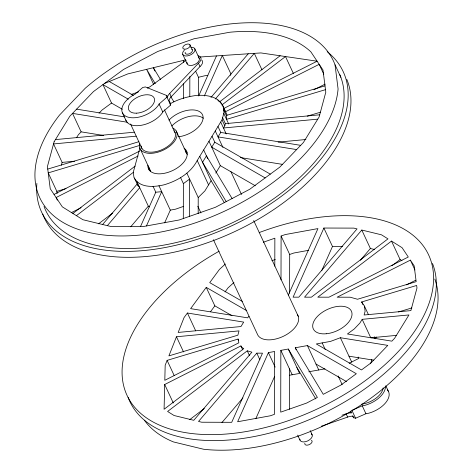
<?xml version="1.0" encoding="UTF-8"?>
<svg xmlns="http://www.w3.org/2000/svg" width="473" height="473" viewBox="0 0 473 473"><rect width="100%" height="100%" fill="white"/><g stroke="black" fill="none" stroke-linecap="round" stroke-linejoin="round"><path stroke-width="0.71" d="M183.311 218.526L183.382 183.607L180.621 177.677M183.565 98.479L183.595 83.81M183.642 62.542L183.648 60.343M189.543 216.344L189.62 179.072L183.382 183.607M189.797 96.427L189.839 76.525M198.181 213.613L198.217 197.531L186.859 173.142M198.435 95.717L198.471 77.288L195.71 71.358M274.801 266.222L274.86 238.197L263.29 242.247M280.85 350.369L280.72 412.143L306.587 403.085L317.395 397.415L288.282 349.027L280.85 350.369L292.213 374.764M281.003 279.862L281.098 236.015L285.272 234.549L317.957 228.589L288.364 295.046M289.364 409.275L289.446 368.828M289.606 293.207L289.689 254.474L281.098 236.015M164.699 384.519L164.078 409.263L243.761 348.625L241.969 347.507L240.917 345.923L164.699 384.519L173.295 402.978M166.945 97.172L159.07 104.036L158.49 105.118A21.013 11.701 -25 0 1 126.829 116.725A21.013 11.701 -25 0 1 133.481 94.961L134.965 94.245L142.84 87.387A8.756 4.878 -25 0 0 145.317 86.92L166.792 95.552L166.75 95.972A8.756 4.878 -25 0 0 166.945 97.172L170.629 105.083L162.753 111.947L162.174 113.029A21.013 11.701 -25 0 1 141.794 125.209A21.013 11.701 -25 0 1 125.806 119.971M61.36 165.219L62.123 162.393L53.526 143.934L136.135 136.189M139.973 147.736L133.291 172.178L133.948 177.399C139.5 188.337 154.157 187.213 164.279 184.76C177.523 180.81 190.678 173.148 197.217 160.513L222.044 119.852L223.966 112.728L223.161 106.33C218.556 96.267 206.139 94.712 196.319 95.434C187.125 96.711 178.014 99.224 169.955 103.912M317.761 119.149L223.457 127.994L224.805 125.788L225.385 123.654L222.617 117.718M375.633 338.769L376.13 336.93M167.117 360.373L165.183 365.257L164.805 380.304L238.841 342.813L238.079 339.07L167.117 360.373L174.182 375.538M176.464 336.758L168.896 355.885L237.86 335.18L239.019 330.887L176.464 336.758L183.524 351.924M140.522 226.508L155.788 192.221L153.027 186.291M198.666 95.93L216.48 55.903M146.447 225.952L161.713 191.666L155.788 192.221M204.318 95.978L222.334 55.512L230.93 73.971L230.327 75.319M164.622 222.901L170.31 210.124L158.952 185.735M268.41 352.616L237.629 421.756L270.308 415.791L274.488 414.33L274.624 351.492L268.41 352.616L275.168 367.119M323.881 228.033L293.094 297.168L298.806 297.174L357.05 228.891L353.869 228.116L323.881 228.033L332.478 246.492L321.717 270.657M255.787 418.735L274.618 376.443M212.022 136.271L214.783 142.202L211.738 147.192L265.146 177.919M217.982 126.504L220.749 132.434L218.023 136.892L296.618 149.586M198.217 197.531L204.88 190.921L211.129 180.721L199.772 156.327M215.789 173.1L220.329 165.651L208.971 141.261M76.52 137.767L78.412 134.693L81.137 131.849L103.67 135.491M362.176 319.334L359.835 323.142L354.265 328.948L347.442 333.973L391.863 341.151L394.588 338.307L408.944 314.947L362.176 319.334L370.773 337.793L396.344 335.392M187.403 313.02L184.056 317.572L178.173 332.436L240.952 326.547L243.684 322.107L187.403 313.02L195.692 330.816M246.776 310.702L206.24 287.383L190.619 308.644L247.533 317.838L248.993 316.307M210.497 311.748L214.837 305.842L206.24 287.383M225.059 291.93L228.01 287.921L233.964 282.464M102.606 224.498L137.152 183.997L139.718 187.704L107.353 225.651M210.958 97.473L248.224 53.78M215.363 99.017L254.303 53.372L261.977 69.85M130.708 226.809L148.315 206.163L136.957 181.768M256.792 353.148L198.53 421.455L201.717 422.223L231.705 422.312L262.491 353.165L256.792 353.148L259.866 359.74M361.798 230.044L304.535 297.174L311.364 297.18L387.978 238.871L381.504 234.821L361.798 230.044L370.394 248.502L374.616 249.525M221.932 422.555L242.945 397.923M360.373 260.251L370.394 248.502M166.792 95.552L167.525 97.136A8.756 4.878 -25 0 1 169.712 93.435L198.471 63.258A8.408 4.683 -25 0 0 198.063 55.731M170.629 105.083A8.756 4.878 -25 0 1 170.475 103.445L169.062 100.412A8.756 4.878 -25 0 1 171.25 96.734L200.008 66.557A8.408 4.683 -25 0 0 201.764 60.047M99.011 113.218L102.079 110.02L111.533 103.061L122.318 109.269M225.367 264.005L219.413 269.456L209.722 282.641L242.294 301.378M72.901 213.465L135.142 166.094M219.454 101.937L280.134 55.761M76.425 215.664L133.445 172.273M221.813 105.024L285.509 56.553L293.491 73.693M98.538 223.835L112.651 213.098M247.284 350.83L167.602 411.469L174.082 415.519L193.782 420.302L251.89 352.178L247.284 350.83L249.437 355.442M391.502 241.076L317.779 297.18L328.948 297.186L408.288 257.01L402.074 247.686L391.502 241.076L400.099 259.535L401.967 260.706M189.673 419.675L204.324 408.524M391.91 265.773L400.099 259.535M186.185 60.284L150.81 86.169A8.756 4.878 -25 0 1 147.31 88.073M340.383 337.728L330.592 341.376L316.325 343.966L361.467 369.939L370.921 362.98L387.795 345.385L340.383 337.728L351.741 362.123M54.04 194.421L139.458 151.165M224.149 108.282L317.111 61.206L260.913 52.929L199.955 57.014M138.14 155.995L56.116 197.531L57.339 200.168M71.269 212.667L81.114 207.682M313.936 89.787L325.14 84.111M410.363 260.12L337.148 297.192L350.257 297.215L357.505 299.261L416.175 281.654L414.171 265.832L410.363 260.12L414.969 270.006M406.538 284.864L415.69 280.235M385.465 386.015A21.013 11.701 -25 0 1 363.749 405.621L362.247 405.828L351.888 410.333L355.572 418.244L365.931 413.739L367.432 413.532A21.013 11.701 -25 0 0 385.554 402.872A21.013 11.701 -25 0 0 387.269 389.77M104.427 83.508L127.852 73.894L185.723 59.84M131.139 94.529L138.53 91.851M183.518 206.394L175.637 209.155L170.31 210.124M271.886 260.706L275.292 259.517M289.689 254.474L293.869 253.008L308.396 250.359M349.175 363.24L358.564 358.54L358.185 357.05M341.961 415.235L346.118 413.792A8.756 4.878 -25 0 1 351.25 412.911L350.747 411.54M321.327 426.232L347.649 417.091A8.756 4.878 -25 0 1 352.787 416.21L353.544 417.795L354.088 417.848A8.756 4.878 -25 0 1 355.572 418.244M47.749 169.08L138.885 141.717M325.477 89.663L226.543 119.362L226.331 115.471L324.992 85.85M139.831 145.388L48.228 172.887L56.825 191.346L57.097 193.504M56.825 191.346L65.984 188.597M307.219 116.181L320.647 112.154M361.691 301.963L416.654 285.461L416.979 288.022L410.877 310.607L364.109 314.994L365.103 311.311L364.447 306.09L361.691 301.963L362.921 304.6M398.473 311.961L411.865 307.941M198.471 77.288L204.957 75.715L207.83 75.52M295.258 347.767L307.403 345.58L356.329 373.723L340.903 385.075L323.272 394.328L295.258 347.767L296.181 349.748M289.441 375.26L299.64 373.422L288.282 349.027M308.757 371.778L324.939 368.857M55.459 139.594L134.421 132.186M225.385 123.654L319.695 114.803M62.123 162.393L74.551 161.228M278.112 142.131L305.889 139.523M332.478 246.492L342.712 246.522M76.608 109.151L124.452 116.884M220.749 132.434L300.686 145.347M127.787 122.318L72.54 113.39L81.137 131.849M240.45 157.586L282.653 164.403M348.979 356.187L373.776 360.195M109.287 81.516L133.416 95.398M214.783 142.202L270.29 174.135M128.313 99.2L102.937 84.602L111.533 103.061M220.329 165.651L255.302 185.771M214.837 305.842L231.936 315.68M315.999 364.039L346.496 381.581M148.315 206.163L149.486 206.896M223.835 109.133L225.562 111.723L319.186 64.316L323.786 74.208M160.584 79.683L153.37 67.698L154.908 70.991M170.836 96.723L173.875 101.772M232.095 198.53L206.435 155.883L202.539 162.263L226.212 201.616M155.262 83.691L146.624 69.336L153.684 84.501M211.129 180.721L224.285 202.586M296.873 367.491L315.781 398.91M335.026 64.795L338.083 88.942A161.973 90.189 -25 0 1 139.541 235.087A161.973 90.189 -25 0 1 59.509 115.075L85.264 88.226A161.973 90.189 -25 0 1 335.026 64.795L340.862 77.318M364.447 306.09L368.437 314.663M374.238 336.746L375.16 338.727M385.915 385.998L388.374 391.272M222.801 105.792L227.099 115.022M362.247 405.828L365.931 413.739M220.725 102.682L221.34 104.001M223.563 109.535L226.331 115.471M194.841 48.867L199.263 58.362M217.882 99.98L218.496 101.299M223.776 113.425L228.69 123.973M189.951 44.823L192.286 49.831M198.471 63.258L200.008 66.557M222.044 119.852L224.805 125.788M220.696 122.058L226.224 133.924M338.13 375.94L342.156 384.59M322.178 342.913L325.247 349.506M350.404 411.096L351.25 412.911M182.738 54.395L187.16 63.89M215.262 130.956L222.937 147.44M346.118 413.792L347.649 417.091M230.936 171.717L241.532 194.474M253.688 220.572L298.25 316.271M307.403 345.58L318.761 369.969M203.668 149.947L207.659 158.52M169.712 93.435L171.25 96.734M197.217 160.513L208.575 184.908M176.24 131.015L186.551 153.163M164.427 109.801L175.199 132.931M159.07 104.036L162.753 111.947M310.164 430.531L312.227 434.965M197.815 206.252L200.93 212.945M213.394 239.71L257.336 334.074A22.326 12.434 -25 0 0 283.705 336.126A22.326 12.434 -25 0 0 297.322 314.551M297.647 435.125L300 440.192M238.079 339.07L238.688 340.389M240.917 345.923L242.755 349.878M130.542 123.973L141.935 148.433M140.351 149.184L150.668 171.338A20.138 11.21 -25 0 1 150.083 170.055M122.46 112.917L126.143 120.828M134.391 178.061L138.075 185.972M352.781 415.732L353.544 417.795M311.459 440.328A3.938 2.194 -25 0 1 309.259 444.626A3.938 2.194 -25 0 1 304.813 443.284M311.346 433.853A6.652 3.707 -25 0 1 307.71 440.919A6.652 3.707 -25 0 1 299.894 439.234M198.293 57.304A6.652 3.707 -25 0 1 194.693 64.523A6.652 3.707 -25 0 1 187.036 62.442M190.779 47.282A6.652 3.707 -25 0 1 194.344 51.758A6.652 3.707 -25 0 1 185.18 55.944A6.652 3.707 -25 0 1 184.293 50.244M191.861 49.411A3.938 2.194 -25 0 1 189.502 53.715A3.938 2.194 -25 0 1 185.174 52.261M371.802 359.456A20.138 11.21 -25 0 1 370.359 363.778M383.177 387.884A18.388 10.24 -25 0 1 361.626 404.196M172.84 128.1A20.138 11.21 -25 0 1 162.96 150.296A20.138 11.21 -25 0 1 139.777 143.414M185.682 152.028A20.138 11.21 -25 0 1 187.137 154.446M173.851 130.731A18.388 10.24 -25 0 1 162.623 149.373A18.388 10.24 -25 0 1 141.114 145.991M149.137 169.919A21.013 11.701 -25 0 1 148.971 167.359M185.239 150.562A21.013 11.701 -25 0 1 187.066 152.359M168.979 120.13A20.576 11.458 -25 0 1 193.96 109.978A20.576 11.458 -25 0 1 201.48 123.063A20.576 11.458 -25 0 1 178.558 136.792M346.833 79.47A166.348 92.625 -25 0 1 229.186 234.123A166.348 92.625 -25 0 1 42.783 214.151M171.746 126.066A20.576 11.458 -25 0 1 203.313 118.244M327.156 51.663A166.348 92.625 -25 0 1 228.908 227.075A166.348 92.625 -25 0 1 36.882 183.418M339.803 74.681A161.973 90.189 -25 0 1 226.118 225.662A161.973 90.189 -25 0 1 44.03 206.47M184.086 148.25A21.013 11.701 -25 0 1 172.633 170.558A21.013 11.701 -25 0 1 147.913 165.254M434.805 279.052A161.973 90.189 -25 0 1 372.133 397.255A161.973 90.189 -25 0 1 203.603 449.249L173.526 441.953A161.973 90.189 -25 0 1 144.366 420.213M432.458 263.426A166.348 92.625 -25 0 1 313.936 417.665A166.348 92.625 -25 0 1 128.13 397.426M259.21 232.568A166.348 92.625 -25 0 1 425.901 311.252A166.348 92.625 -25 0 1 171.587 429.502A166.348 92.625 -25 0 1 219.165 251.187M54.105 141.799L47.424 166.52L50.233 188.709L62.33 206.855L82.899 219.72L110.54 226.425L143.36 226.52L179.131 219.992L215.41 207.286L249.726 189.271L279.744 167.176L303.412 142.503L319.121 116.937L325.802 92.217L322.994 70.028L310.897 51.888A148.841 82.876 -25 0 0 229.866 32.223L194.096 38.751L157.816 51.451L123.5 69.466L93.483 91.561L69.815 116.234L54.105 141.799M184.819 49.216A3.938 2.194 -25 0 0 190.14 45.367A3.938 2.194 -25 0 0 184.417 45.284A3.938 2.194 -25 0 0 184.819 49.216M136.573 113.171A14.007 7.799 -25 0 0 154.458 98.892A14.007 7.799 -25 0 0 133.38 99.85A14.007 7.799 -25 0 0 136.573 113.171M326.246 333.767A21.013 11.701 -25 0 0 351.61 311.677A21.013 11.701 -25 0 0 319.204 314.716A21.013 11.701 -25 0 0 326.246 333.767"/></g></svg>
